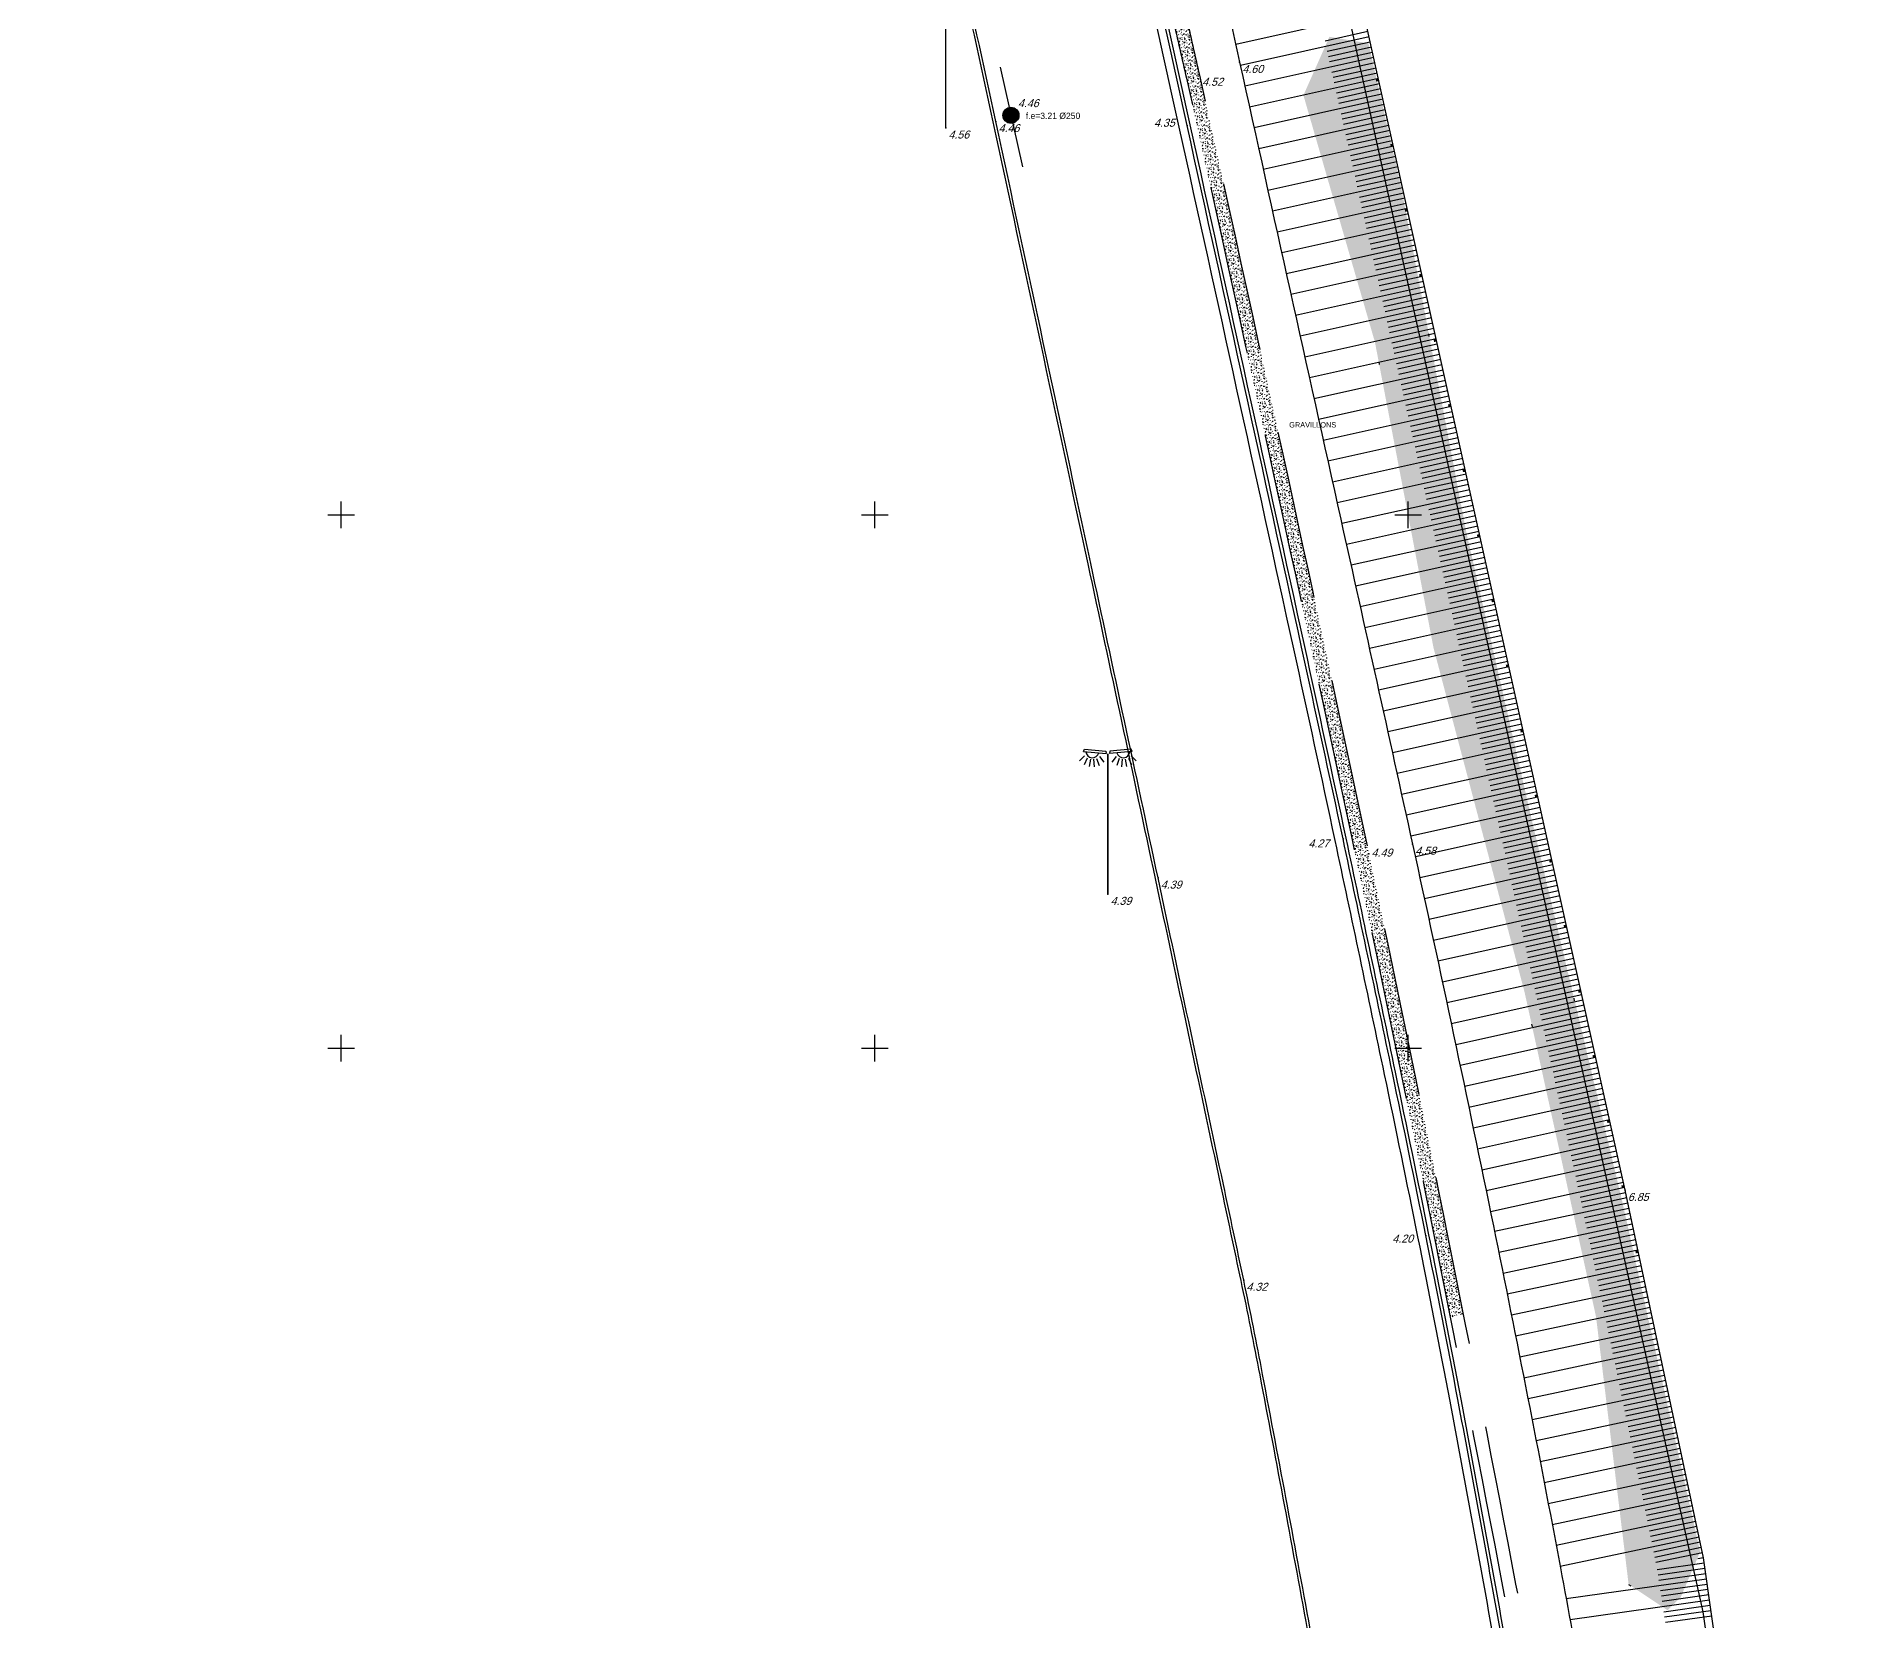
# Model space of a CAD drawing. Header units: metres. Extents: x 330671 to 330906, y 136216 to 136806.
# Drawn here: x 330788.6 to 330856.7, y 136558.5 to 136617.9 of the extents above; entities that cross this region are included whole.
import ezdxf
from ezdxf.enums import TextEntityAlignment as Align

# ---------------------------------------------------------------- set-up
doc = ezdxf.new("R2010")
doc.units = ezdxf.units.M
doc.header["$LTSCALE"] = 2
doc.header["$PDSIZE"] = 5
for name, pattern in [('CACHE2', [4.7625, 3.175, -1.5875]), ('L211', [0]), ('POINTILLEX2', [12.7, 0, -12.7])]:
    doc.linetypes.add(name, pattern=pattern)
for name, color, linetype in [('C_APP_CADA', 7, 'Continuous'), ('C_CAND_2', 6, 'Continuous'), ('C_CANIVEAU', 7, 'Continuous'), ('C_CLOTURE', 7, 'Continuous'), ('C_COTEZ_EU', 3, 'Continuous'), ('C_DIVERS', 7, 'Continuous'), ('C_EG_EU_NV', 3, 'Continuous'), ('C_FEUIL', 3, 'Continuous'), ('C_FILD_EAU', 7, 'Continuous'), ('C_HAIE', 3, 'CACHE2'), ('C_LIM_LAND', 3, 'Continuous'), ('C_LIMREVET', 7, 'Continuous'), ('C_PT_ALTIM', 7, 'Continuous'), ('C_REG1_EU', 3, 'Continuous'), ('C_SEMI', 7, 'Continuous'), ('C_TALUS', 7, 'Continuous'), ('C_TEXT_G', 7, 'Continuous'), ('CARROYAGE', 253, 'Continuous')]:
    doc.layers.add(name, color=color, linetype=linetype)

# ---------------------------------------------------------------- blocks, each defined once
blk = doc.blocks.new('L005ter')
for p, q in [((-0.918, 5.35), (-0.059, 5.275)), ((0.918, 5.35), (0.059, 5.275))]:
    blk.add_line(p, q)
at = {"color": 0}
for points in [[(-0.878, 5.191), (-1.064, 4.997)], [(-0.77, 5.105), (-0.884, 4.854)], [(-0.654, 5.064), (-0.701, 4.782)], [(-0.536, 5.06), (-0.51, 4.773)], [(-0.43, 5.087), (-0.331, 4.821)], [(-0.312, 5.16), (-0.152, 4.945)], [(0, 0), (0, 5.266)], [(0.312, 5.16), (0.152, 4.945)], [(0.43, 5.087), (0.331, 4.821)], [(0.536, 5.06), (0.51, 4.773)], [(0.654, 5.064), (0.701, 4.782)], [(0.77, 5.105), (0.884, 4.854)], [(0.878, 5.191), (1.064, 4.997)]]:
    blk.add_lwpolyline(points, dxfattribs=at)
at = {"flags": 128}
for points in [[(-0.918, 5.35), (-0.874, 5.437), (-0.075, 5.364), (-0.059, 5.275)], [(0.918, 5.35), (0.874, 5.437), (0.075, 5.364), (0.059, 5.275)]]:
    blk.add_lwpolyline(points, dxfattribs=at)
at = {"color": 0, "const_width": 0.05}
blk.add_lwpolyline([(0, 0), (0, 5.266)], dxfattribs=at)
at = {"color": 0}
for centre, start, end in [((-0.577, 5.37), 186.322, 344.88711), ((0.577, 5.37), 195.11289, 353.678)]:
    blk.add_arc(centre, 0.252, start, end, dxfattribs=at)
blk = doc.blocks.new('U014')
h = blk.add_hatch(color=256)
edge = h.paths.add_edge_path()
edge.add_arc((0, 0), 0.3, 0, 360)
at = {"color": 0}
blk.add_line((0, 0), (0, 0), dxfattribs=at)
blk.add_circle((0, 0), 0.3, dxfattribs=at)
blk = doc.blocks.new('GeoCarr1')
at = {"const_width": 1}
blk.add_lwpolyline([(0, 0), (0, 1)], dxfattribs=at)
blk = doc.blocks.new('point')
blk.add_point((0, 0))
blk = doc.blocks.new('GeoHaie1')
for p, q in [((-0.5, 0.46), (-0.45, 0.5)), ((-0.5, 0.14), (-0.45, 0.11)), ((-0.49, 0.71), (-0.45, 0.67)), ((-0.45, 0.5), (-0.39, 0.46)), ((-0.41, 0.9), (-0.32, 0.94)), ((-0.37, 0.21), (-0.33, 0.16)), ((-0.33, 0.16), (-0.25, 0.14)), ((-0.32, 0.01), (-0.3, 0.03)), ((-0.31, 0.4), (-0.29, 0.39)), ((-0.3, 0.65), (-0.25, 0.7)), ((-0.21, 0.51), (-0.2, 0.58)), ((-0.2, 0.58), (-0.13, 0.62)), ((-0.15, 1), (-0.13, 0.93)), ((-0.15, 0.75), (-0.1, 0.75)), ((-0.13, 0.93), (-0.07, 0.91)), ((-0.13, 0.38), (-0.1, 0.39)), ((-0.1, 0.08), (-0.06, 0)), ((-0.05, 0.22), (-0.01, 0.18)), ((0, 0.59), (0, 0.57)), ((0, 0.3), (0.04, 0.28)), ((0.02, 1), (0.05, 0.96)), ((0.12, 0.86), (0.14, 0.83)), ((0.14, 0.68), (0.12, 0.66)), ((0.15, 0.54), (0.18, 0.48)), ((0.18, 0.48), (0.15, 0.41)), ((0.2, 0), (0.18, 0.06)), ((0.25, 0.6), (0.24, 0.58)), ((0.24, 0.14), (0.25, 0.16)), ((0.3, 0.27), (0.27, 0.35)), ((0.28, 0.25), (0.3, 0.27)), ((0.34, 0.96), (0.38, 0.98)), ((0.36, 0.14), (0.39, 0.09)), ((0.38, 0.79), (0.42, 0.83)), ((0.39, 0.09), (0.38, 0.05)), ((0.39, 0.65), (0.41, 0.67)), ((0.4, 0.47), (0.43, 0.5)), ((0.41, 0.21), (0.44, 0.18)), ((0.42, 0.83), (0.49, 0.8))]:
    blk.add_line(p, q)

msp = doc.modelspace()

# ---------------------------------------------------------------- hatches: boundary and pattern name
at = {"layer": 'C_FEUIL'}
h = msp.add_hatch(dxfattribs=at)
h.set_pattern_fill('AR-CONC', color=256, scale=0.005, style=0)
h.set_pattern_definition([(50, (0, 0), (0.910923345, -0.0796954277), [0.09525, -1.04775]), (355, (0, 0), (-0.17621413, 0.9552832144), [0.0762, -0.8382]), (100.451, (0.0759, -0.0066), (0.7347125083, 0.875583439), [0.08095, -0.89045]), (46.1842, (0, 0.254), (1.3553952045, -0.2102116397), [0.142875, -1.571625]), (96.6356, (0.113, 0.2365), (1.1870211723, 1.2371277795), [0.121425, -1.335675]), (351.184, (0, 0.254), (1.187023029, 1.2371255893), [0.1143, -1.2573]), (21, (0.127, 0.1905), (0.7580743992, -0.5113275926), [0.09525, -1.04775]), (326, (0.127, 0.1905), (0.3090101417, 0.9209398306), [0.0762, -0.8382]), (71.4514, (0.1902, 0.1479), (1.0670824539, 0.4096142886), [0.08095, -0.89045]), (37.5, (0, 0), (0.01544301625, 0.42277519437), [0, -0.82804, 0, -0.8509, 0, -0.841375]), (7.5, (0, 0), (0.33409831255, 0.5009028741), [0, -0.48514, 0, -0.80899, 0, -0.320675]), (327.5, (-0.2832, 0), (0.67795297583, -0.02864371996), [0, -0.3175, 0, -0.9906, 0, -1.31445]), (317.5, (-0.4102, 0), (0.7406459069, 0.1271324552), [0, -0.41275, 0, -0.65786, 0, -0.93345])])
h.paths.add_polyline_path([(330848.267, 136559.896), (330849.73, 136558.922), (330850.218, 136559.409), (330850.949, 136561.115), (330848.024, 136574.272), (330844.607, 136588.686), (330842.169, 136599.407), (330839.731, 136612.321), (330838.512, 136617.681), (330837.049, 136617.925), (330836.074, 136615.732), (330838.756, 136606.473), (330840.95, 136595.021), (330844.364, 136582.107), (330847.046, 136569.925)])

# ---------------------------------------------------------------- linework, layer by layer
at = {"layer": 'C_APP_CADA', "linetype": 'L211'}
msp.add_lwpolyline([(330829.596, 136654.423), (330833.497, 136638.239), (330838.243, 136616.577), (330845.063, 136585.736), (330851.049, 136558.861), (330852.185, 136550.841)], dxfattribs=at)
at = {"layer": 'C_CANIVEAU'}
for points in [[(330848.533, 136378.835, 0), (330849.505, 136403.817, -0.000022)], [(330843.165, 136558.096, 0.002322), (330841.571, 136566.766, 0.003264), (330840.369, 136572.921, 0.001591), (330839.116, 136579.019, 0.001105), (330837.265, 136587.786, 0.001225), (330835.713, 136594.972, 0.00045), (330831.42, 136614.531, 0.002535), (330826.508, 136636.29, 0.00671), (330824.501, 136644.475, 0.004991), (330822.652, 136651.317, 0.002025), (330817.859, 136668.116, 0.001576), (330817.059, 136670.845, -0.001719), (330816.326, 136673.348, -0.018745), (330816.275, 136673.55, -0.003698), (330816.066, 136674.586), (330816.066, 136674.586)]]:
    msp.add_lwpolyline(points, format="xyb", dxfattribs=at)
at = {"layer": 'C_CLOTURE', "linetype": 'Continuous', "flags": 128}
msp.add_lwpolyline([(330855.569, 136529.204), (330851.071, 136560.894), (330848.136, 136574.673), (330834.978, 136633.958), (330834.421, 136636.403), (330833.345, 136641.162), (330831.56, 136648.477), (330830.378, 136653.345), (330827.472, 136664.227), (330826.238, 136667.737)], dxfattribs=at)
at = {"layer": 'C_EG_EU_NV'}
msp.add_line((330824.709, 136616.783), (330825.535, 136613.046), dxfattribs=at)
at = {"layer": 'C_FILD_EAU', "linetype": 'Continuous', "flags": 128}
for points in [[(330848.833, 136378.823, 0), (330849.805, 136403.801, -0.000022)], [(330843.46, 136558.149, 0.002322), (330841.866, 136566.822, 0.003264), (330840.663, 136572.98, 0.001591), (330839.41, 136579.08, 0.001105), (330837.559, 136587.848, 0.001225), (330836.006, 136595.035, 0.00045), (330831.713, 136614.597, 0.002535), (330826.8, 136636.362, 0.00671), (330824.792, 136644.549, 0.004991), (330823.242, 136650.286, 0.001592), (330818.147, 136668.199, 0.006916)], [(330836.386, 136557.906, 0.001805), (330834.545, 136567.768, 0.005022), (330833.835, 136571.304, 0.000384), (330833.074, 136574.888, 0.00012), (330830.623, 136586.384, 0.000216), (330828.1, 136598.179, 0.000154), (330824.542, 136614.753, 0.005036), (330821.614, 136627.733, 0.004127), (330817.752, 136643.504, 0.006675), (330813.989, 136657.549, 0.006685)]]:
    msp.add_lwpolyline(points, format="xyb", dxfattribs=at)
at = {"layer": 'C_HAIE', "flags": 128}
for points in [[(330818.707, 136667.683, -0.004305), (330822.965, 136652.926, -0.010194), (330824.578, 136646.659, -0.000239), (330831.185, 136618.579, -0.00305), (330831.687, 136616.379, -0.001074), (330835.227, 136600.266, -0.001324), (330838.035, 136587.182, -0.0025), (330840.837, 136573.625, -0.002597), (330843.401, 136560.547, -0.005966), (330845.498, 136548.789, -0.005701), (330847.404, 136536.435, -0.004063), (330848.202, 136530.504, -0.004021), (330848.91, 136524.498, -0.008373), (330849.728, 136515.703, -0.00423), (330850.908, 136498.232, -0.00506), (330851.74, 136481.225, -0.00697), (330852.046, 136468.875, -0.006325), (330852.039, 136465.054, -0.000914), (330851.608, 136438.519, -0.007247), (330851.504, 136435.33, -0.00242), (330851.006, 136425.75, -0.00242)], [(330819.186, 136667.826, -0.004305), (330823.447, 136653.06, -0.010194), (330825.065, 136646.774, -0.000239), (330831.671, 136618.694, -0.00305), (330832.175, 136616.488, -0.001074), (330835.715, 136600.372, -0.001324), (330838.524, 136587.285, -0.0025), (330841.327, 136573.724, -0.002597), (330843.892, 136560.64, -0.005966), (330845.991, 136548.871, -0.005701), (330847.899, 136536.506, -0.004063), (330848.698, 136530.566, -0.004021), (330849.407, 136524.552, -0.008373), (330850.226, 136515.741, -0.00423), (330851.407, 136498.261, -0.00506), (330852.239, 136481.244, -0.00697), (330852.546, 136468.88, -0.006325), (330852.539, 136465.046, -0.000914), (330852.108, 136438.51, -0.007247), (330852.004, 136435.307, -0.00242), (330851.506, 136425.721)]]:
    msp.add_lwpolyline(points, format="xyb", dxfattribs=at)
at = {"layer": 'C_LIM_LAND', "flags": 128}
msp.add_lwpolyline([(330821.227, 136671.278, 0.010012), (330821.059, 136668.606, 0.055119), (330821.091, 136668.119, 0.046558), (330823.717, 136658.645, -0.037286), (330827.212, 136646.887, -0.000878), (330831.258, 136628.141, 0.001473), (330833.683, 136616.969, 0.000513), (330837.473, 136599.841, -0.000722), (330840.163, 136587.655, -0.003562), (330843.196, 136573.339, -0.003988), (330845.712, 136560.511, -0.006415), (330847.379, 136550.966, -0.004346)], format="xyb", dxfattribs=at)
at = {"layer": 'C_LIM_LAND', "linetype": 'POINTILLEX2', "flags": 128}
msp.add_lwpolyline([(330848.267, 136559.896), (330849.73, 136558.922), (330850.218, 136559.409), (330850.949, 136561.115), (330848.024, 136574.272), (330844.607, 136588.686), (330842.169, 136599.407), (330839.731, 136612.321), (330838.512, 136617.681), (330837.049, 136617.925), (330836.074, 136615.732), (330838.756, 136606.473), (330840.95, 136595.021), (330844.364, 136582.107), (330847.046, 136569.925)], close=True, dxfattribs=at)
at = {"layer": 'C_LIMREVET', "linetype": 'Continuous', "flags": 128}
for points in [[(330848.953, 136378.818, 0), (330849.925, 136403.795, -0.000022)], [(330843.578, 136558.17, 0.002322), (330841.984, 136566.844, 0.003264), (330840.781, 136573.003, 0.001591), (330839.527, 136579.104, 0.001105), (330837.676, 136587.873, 0.001225), (330836.124, 136595.061, 0.00045), (330831.83, 136614.623, 0.002535), (330826.916, 136636.391, 0.00671), (330824.908, 136644.579, 0.004991), (330823.357, 136650.32, 0.001594), (330818.262, 136668.232, 0.006918)], [(330836.288, 136557.889, 0.001805), (330834.447, 136567.748, 0.005022), (330833.737, 136571.284, 0.000384), (330832.976, 136574.868, 0.00012), (330830.526, 136586.363, 0.000216), (330828.002, 136598.158, 0.000154), (330824.444, 136614.732, 0.005036), (330821.517, 136627.71, 0.004127), (330817.655, 136643.479, 0.006675), (330813.893, 136657.523, 0.006685)]]:
    msp.add_lwpolyline(points, format="xyb", dxfattribs=at)
at = {"layer": 'C_SEMI', "color": 0}
for p in [(330832.175, 136616.488, 4.52), (330833.683, 136616.969, 4.6), (330825.109, 136614.981, 4.46), (330822.663, 136614.51, 4.56), (330824.542, 136614.753, 4.46), (330831.713, 136614.597, 4.35), (330837.559, 136587.848, 4.27), (330838.524, 136587.285, 4.49), (330840.163, 136587.655, 4.58), (330830.623, 136586.384, 4.39), (330828.741, 136585.775, 4.39), (330848.136, 136574.673, 6.85), (330840.663, 136572.98, 4.2), (330833.835, 136571.304, 4.32)]:
    msp.add_point(p, dxfattribs=at)
at = {"layer": 'C_TALUS'}
for p, q in [((330838.363, 136618.706), (330833.537, 136617.634)), ((330838.536, 136617.925), (330833.709, 136616.853)), ((330838.493, 136618.12), (330836.884, 136617.763)), ((330838.58, 136617.729), (330836.97, 136617.372)), ((330838.71, 136617.144), (330833.881, 136616.072)), ((330838.623, 136617.534), (330837.014, 136617.177)), ((330838.666, 136617.339), (330837.057, 136616.982)), ((330838.883, 136616.363), (330834.053, 136615.291)), ((330838.753, 136616.948), (330837.143, 136616.591)), ((330838.796, 136616.753), (330837.186, 136616.396)), ((330838.84, 136616.558), (330837.23, 136616.201)), ((330838.926, 136616.167), (330837.316, 136615.81)), ((330838.97, 136615.972), (330837.359, 136615.615)), ((330839.013, 136615.777), (330837.403, 136615.42)), ((330839.056, 136615.582), (330834.225, 136614.509)), ((330839.1, 136615.386), (330837.489, 136615.029)), ((330839.143, 136615.191), (330837.532, 136614.834)), ((330839.186, 136614.996), (330837.576, 136614.638)), ((330839.23, 136614.801), (330834.397, 136613.728)), ((330839.273, 136614.605), (330837.662, 136614.248)), ((330839.316, 136614.41), (330837.705, 136614.053)), ((330839.403, 136614.02), (330834.57, 136612.947)), ((330839.36, 136614.215), (330837.749, 136613.857)), ((330839.446, 136613.824), (330837.835, 136613.467)), ((330839.49, 136613.629), (330837.878, 136613.272)), ((330839.576, 136613.239), (330834.742, 136612.166)), ((330839.533, 136613.434), (330837.922, 136613.076)), ((330839.62, 136613.043), (330838.008, 136612.686)), ((330839.75, 136612.458), (330834.915, 136611.385)), ((330839.663, 136612.848), (330838.051, 136612.491)), ((330839.706, 136612.653), (330838.095, 136612.295)), ((330839.793, 136612.262), (330838.181, 136611.905)), ((330839.923, 136611.677), (330835.087, 136610.603)), ((330839.836, 136612.067), (330838.225, 136611.709)), ((330839.88, 136611.872), (330838.268, 136611.514)), ((330840.096, 136610.896), (330835.26, 136609.822)), ((330839.966, 136611.481), (330838.354, 136611.124)), ((330840.01, 136611.286), (330838.398, 136610.928)), ((330840.053, 136611.091), (330838.441, 136610.733)), ((330840.14, 136610.7), (330838.527, 136610.343)), ((330840.183, 136610.505), (330838.571, 136610.147)), ((330840.226, 136610.31), (330838.614, 136609.952)), ((330840.27, 136610.115), (330835.432, 136609.041)), ((330840.313, 136609.919), (330838.701, 136609.562)), ((330840.356, 136609.724), (330838.744, 136609.366)), ((330840.4, 136609.529), (330838.787, 136609.171)), ((330840.443, 136609.334), (330835.605, 136608.26)), ((330840.486, 136609.138), (330838.874, 136608.781)), ((330840.53, 136608.943), (330838.917, 136608.585)), ((330840.616, 136608.553), (330835.778, 136607.479)), ((330840.573, 136608.748), (330838.96, 136608.39)), ((330840.66, 136608.358), (330839.047, 136608)), ((330840.703, 136608.162), (330839.09, 136607.804)), ((330840.79, 136607.772), (330835.951, 136606.698)), ((330840.746, 136607.967), (330839.134, 136607.609)), ((330840.833, 136607.577), (330839.22, 136607.219)), ((330840.963, 136606.991), (330836.124, 136605.917)), ((330840.876, 136607.381), (330839.263, 136607.023)), ((330840.92, 136607.186), (330839.307, 136606.828)), ((330841.006, 136606.796), (330839.393, 136606.438)), ((330841.136, 136606.21), (330836.297, 136605.136)), ((330841.05, 136606.6), (330839.437, 136606.242)), ((330841.093, 136606.405), (330839.48, 136606.047)), ((330841.31, 136605.429), (330836.47, 136604.355)), ((330841.18, 136606.015), (330839.567, 136605.656)), ((330841.223, 136605.819), (330839.61, 136605.461)), ((330841.266, 136605.624), (330839.653, 136605.266)), ((330841.353, 136605.234), (330839.74, 136604.875)), ((330841.396, 136605.038), (330839.783, 136604.68)), ((330841.44, 136604.843), (330839.827, 136604.485)), ((330841.483, 136604.648), (330836.644, 136603.574)), ((330841.526, 136604.453), (330839.913, 136604.094)), ((330841.57, 136604.257), (330839.957, 136603.899)), ((330841.613, 136604.062), (330840, 136603.704)), ((330841.656, 136603.867), (330836.817, 136602.793)), ((330841.7, 136603.672), (330840.087, 136603.313)), ((330841.743, 136603.476), (330840.13, 136603.118)), ((330841.83, 136603.086), (330836.99, 136602.012)), ((330841.786, 136603.281), (330840.173, 136602.923)), ((330841.873, 136602.891), (330840.26, 136602.533)), ((330841.916, 136602.695), (330840.303, 136602.337)), ((330842.003, 136602.305), (330837.164, 136601.231)), ((330841.96, 136602.5), (330840.347, 136602.142)), ((330842.046, 136602.11), (330840.433, 136601.752)), ((330842.176, 136601.524), (330837.337, 136600.45)), ((330842.09, 136601.914), (330840.477, 136601.556)), ((330842.133, 136601.719), (330840.52, 136601.361)), ((330842.22, 136601.329), (330840.607, 136600.971)), ((330842.35, 136600.743), (330837.511, 136599.669)), ((330842.263, 136601.133), (330840.65, 136600.775)), ((330842.306, 136600.938), (330840.693, 136600.58)), ((330842.393, 136600.548), (330840.78, 136600.19)), ((330842.436, 136600.352), (330840.824, 136599.994)), ((330842.48, 136600.157), (330840.867, 136599.799)), ((330842.523, 136599.962), (330837.684, 136598.888)), ((330842.566, 136599.767), (330840.954, 136599.409)), ((330842.61, 136599.571), (330840.997, 136599.213)), ((330842.653, 136599.376), (330841.04, 136599.018)), ((330842.696, 136599.181), (330837.858, 136598.107)), ((330842.74, 136598.986), (330841.127, 136598.628)), ((330842.783, 136598.79), (330841.17, 136598.432)), ((330842.87, 136598.4), (330838.031, 136597.326)), ((330842.826, 136598.595), (330841.214, 136598.237)), ((330842.913, 136598.205), (330841.3, 136597.847)), ((330842.956, 136598.009), (330841.344, 136597.651)), ((330843.043, 136597.619), (330838.204, 136596.545)), ((330843, 136597.814), (330841.387, 136597.456)), ((330843.086, 136597.424), (330841.473, 136597.066)), ((330843.216, 136596.838), (330838.377, 136595.764)), ((330843.13, 136597.228), (330841.517, 136596.87)), ((330843.173, 136597.033), (330841.56, 136596.675)), ((330843.26, 136596.643), (330841.647, 136596.285)), ((330843.39, 136596.057), (330838.55, 136594.983)), ((330843.303, 136596.447), (330841.69, 136596.089)), ((330843.346, 136596.252), (330841.733, 136595.894)), ((330843.563, 136595.276), (330838.722, 136594.201)), ((330843.433, 136595.862), (330841.82, 136595.503)), ((330843.476, 136595.666), (330841.863, 136595.308)), ((330843.52, 136595.471), (330841.906, 136595.113)), ((330843.606, 136595.081), (330841.993, 136594.722)), ((330843.65, 136594.885), (330842.036, 136594.527)), ((330843.693, 136594.69), (330842.079, 136594.332)), ((330843.736, 136594.495), (330838.895, 136593.42)), ((330843.78, 136594.3), (330842.166, 136593.941)), ((330843.823, 136594.104), (330842.209, 136593.746)), ((330843.867, 136593.909), (330842.252, 136593.551)), ((330843.91, 136593.714), (330839.067, 136592.639)), ((330843.953, 136593.519), (330842.339, 136593.16)), ((330843.997, 136593.323), (330842.382, 136592.965)), ((330844.083, 136592.933), (330839.24, 136591.858)), ((330844.04, 136593.128), (330842.425, 136592.77)), ((330844.127, 136592.738), (330842.512, 136592.379)), ((330844.17, 136592.542), (330842.555, 136592.184)), ((330844.257, 136592.152), (330839.412, 136591.077)), ((330844.213, 136592.347), (330842.598, 136591.989)), ((330844.3, 136591.957), (330842.685, 136591.598)), ((330844.43, 136591.371), (330839.584, 136590.295)), ((330844.343, 136591.761), (330842.728, 136591.403)), ((330844.387, 136591.566), (330842.771, 136591.208)), ((330844.473, 136591.176), (330842.858, 136590.817)), ((330844.603, 136590.59), (330839.755, 136589.514)), ((330844.517, 136590.98), (330842.901, 136590.622)), ((330844.56, 136590.785), (330842.944, 136590.426)), ((330844.777, 136589.809), (330839.927, 136588.733)), ((330844.647, 136590.395), (330843.03, 136590.036)), ((330844.69, 136590.199), (330843.074, 136589.841)), ((330844.733, 136590.004), (330843.117, 136589.645)), ((330844.82, 136589.614), (330843.203, 136589.255)), ((330844.863, 136589.418), (330843.246, 136589.06)), ((330844.907, 136589.223), (330843.29, 136588.864)), ((330844.95, 136589.028), (330840.098, 136587.951)), ((330844.993, 136588.833), (330843.376, 136588.474)), ((330845.037, 136588.637), (330843.419, 136588.278)), ((330845.08, 136588.442), (330843.462, 136588.083)), ((330845.123, 136588.247), (330840.27, 136587.17)), ((330845.167, 136588.052), (330843.549, 136587.693)), ((330845.21, 136587.856), (330843.592, 136587.497)), ((330845.297, 136587.466), (330840.44, 136586.388)), ((330845.253, 136587.661), (330843.635, 136587.302)), ((330845.34, 136587.271), (330843.721, 136586.911)), ((330845.383, 136587.075), (330843.764, 136586.716)), ((330845.47, 136586.685), (330840.611, 136585.606)), ((330845.427, 136586.88), (330843.807, 136586.521)), ((330845.513, 136586.49), (330843.893, 136586.13)), ((330845.643, 136585.904), (330840.78, 136584.825)), ((330845.557, 136586.294), (330843.936, 136585.935)), ((330845.6, 136586.099), (330843.979, 136585.739)), ((330845.687, 136585.709), (330844.065, 136585.349)), ((330845.817, 136585.123), (330840.949, 136584.043)), ((330845.73, 136585.513), (330844.108, 136585.153)), ((330845.773, 136585.318), (330844.151, 136584.958)), ((330845.99, 136584.342), (330841.117, 136583.26)), ((330845.86, 136584.928), (330844.237, 136584.567)), ((330845.903, 136584.732), (330844.28, 136584.372)), ((330845.947, 136584.537), (330844.323, 136584.177)), ((330846.033, 136584.147), (330844.409, 136583.786)), ((330846.077, 136583.951), (330844.451, 136583.591)), ((330846.12, 136583.756), (330844.494, 136583.395)), ((330846.163, 136583.561), (330841.285, 136582.478)), ((330846.207, 136583.366), (330844.58, 136583.005)), ((330846.25, 136583.17), (330844.623, 136582.809)), ((330846.293, 136582.975), (330844.666, 136582.614)), ((330846.337, 136582.78), (330841.452, 136581.696)), ((330846.38, 136582.585), (330844.751, 136582.223)), ((330846.423, 136582.389), (330844.794, 136582.028)), ((330846.51, 136581.999), (330841.618, 136580.913)), ((330846.467, 136582.194), (330844.837, 136581.832)), ((330846.553, 136581.804), (330844.922, 136581.442)), ((330846.597, 136581.608), (330844.965, 136581.246)), ((330846.683, 136581.218), (330841.784, 136580.131)), ((330846.64, 136581.413), (330845.007, 136581.051)), ((330846.727, 136581.023), (330845.093, 136580.66)), ((330846.857, 136580.437), (330841.949, 136579.348)), ((330846.77, 136580.827), (330845.136, 136580.465)), ((330846.813, 136580.632), (330845.178, 136580.269)), ((330846.9, 136580.242), (330845.263, 136579.878)), ((330847.03, 136579.656), (330842.114, 136578.565)), ((330846.943, 136580.046), (330845.306, 136579.683)), ((330846.987, 136579.851), (330845.349, 136579.488)), ((330847.203, 136578.875), (330842.278, 136577.782)), ((330847.073, 136579.461), (330845.434, 136579.097)), ((330847.117, 136579.265), (330845.476, 136578.901)), ((330847.16, 136579.07), (330845.519, 136578.706)), ((330847.247, 136578.68), (330845.604, 136578.315)), ((330847.29, 136578.484), (330845.647, 136578.12)), ((330847.333, 136578.289), (330845.689, 136577.924)), ((330847.377, 136578.094), (330842.441, 136576.999)), ((330847.42, 136577.899), (330845.774, 136577.533)), ((330847.463, 136577.703), (330845.816, 136577.338)), ((330847.507, 136577.508), (330845.859, 136577.142)), ((330847.55, 136577.313), (330842.604, 136576.215)), ((330847.593, 136577.118), (330845.944, 136576.752)), ((330847.637, 136576.922), (330845.986, 136576.556)), ((330847.723, 136576.532), (330842.766, 136575.432)), ((330847.68, 136576.727), (330846.029, 136576.361)), ((330847.767, 136576.337), (330846.113, 136575.97)), ((330847.81, 136576.141), (330846.156, 136575.774)), ((330847.897, 136575.751), (330842.928, 136574.648)), ((330847.853, 136575.946), (330846.198, 136575.579)), ((330847.94, 136575.556), (330846.283, 136575.188)), ((330848.07, 136574.97), (330843.089, 136573.864)), ((330847.983, 136575.36), (330846.325, 136574.992)), ((330848.027, 136575.165), (330846.367, 136574.797)), ((330848.113, 136574.775), (330846.452, 136574.406)), ((330848.239, 136574.188), (330843.24, 136573.123)), ((330848.156, 136574.579), (330846.491, 136574.225)), ((330848.197, 136574.384), (330846.532, 136574.029)), ((330848.406, 136573.406), (330843.4, 136572.339)), ((330848.281, 136573.992), (330846.614, 136573.637)), ((330848.322, 136573.797), (330846.655, 136573.442)), ((330848.364, 136573.601), (330846.696, 136573.246)), ((330848.447, 136573.21), (330846.778, 136572.854)), ((330848.489, 136573.014), (330846.819, 136572.659)), ((330848.531, 136572.819), (330846.86, 136572.463)), ((330848.572, 136572.623), (330843.559, 136571.555)), ((330848.614, 136572.428), (330846.942, 136572.071)), ((330848.656, 136572.232), (330846.983, 136571.876)), ((330848.697, 136572.036), (330847.024, 136571.68)), ((330848.739, 136571.841), (330843.717, 136570.771)), ((330848.781, 136571.645), (330847.106, 136571.288)), ((330848.822, 136571.449), (330847.147, 136571.093)), ((330848.906, 136571.058), (330843.874, 136569.987)), ((330848.864, 136571.254), (330847.188, 136570.897)), ((330848.947, 136570.863), (330847.269, 136570.505)), ((330848.989, 136570.667), (330847.31, 136570.309)), ((330849.072, 136570.276), (330844.031, 136569.202)), ((330849.031, 136570.471), (330847.351, 136570.114)), ((330849.114, 136570.08), (330847.433, 136569.722)), ((330849.239, 136569.493), (330844.187, 136568.417)), ((330849.156, 136569.885), (330847.473, 136569.526)), ((330849.197, 136569.689), (330847.514, 136569.33)), ((330849.281, 136569.298), (330847.596, 136568.939)), ((330849.406, 136568.711), (330844.342, 136567.632)), ((330849.322, 136569.102), (330847.636, 136568.743)), ((330849.364, 136568.907), (330847.677, 136568.547)), ((330849.572, 136567.928), (330844.496, 136566.847)), ((330849.447, 136568.515), (330847.758, 136568.156)), ((330849.489, 136568.32), (330847.799, 136567.96)), ((330849.531, 136568.124), (330847.84, 136567.764)), ((330849.614, 136567.733), (330847.921, 136567.372)), ((330849.656, 136567.537), (330847.961, 136567.176)), ((330849.697, 136567.342), (330848.002, 136566.981)), ((330849.739, 136567.146), (330844.649, 136566.062)), ((330849.781, 136566.95), (330848.083, 136566.589)), ((330849.822, 136566.755), (330848.124, 136566.393)), ((330849.864, 136566.559), (330848.164, 136566.197)), ((330849.906, 136566.364), (330844.802, 136565.277)), ((330849.947, 136566.168), (330848.245, 136565.805)), ((330849.989, 136565.972), (330848.285, 136565.609)), ((330850.072, 136565.581), (330844.954, 136564.491)), ((330850.031, 136565.777), (330848.326, 136565.414)), ((330850.114, 136565.386), (330848.407, 136565.022)), ((330850.239, 136564.799), (330845.105, 136563.705)), ((330850.156, 136565.19), (330848.447, 136564.826)), ((330850.197, 136564.994), (330848.487, 136564.63)), ((330850.281, 136564.603), (330848.568, 136564.238)), ((330850.406, 136564.016), (330845.256, 136562.919)), ((330850.322, 136564.407), (330848.608, 136564.042)), ((330850.364, 136564.212), (330848.649, 136563.847)), ((330850.572, 136563.234), (330845.406, 136562.133)), ((330850.447, 136563.821), (330848.729, 136563.455)), ((330850.489, 136563.625), (330848.77, 136563.259)), ((330850.531, 136563.429), (330848.81, 136563.063)), ((330850.614, 136563.038), (330848.89, 136562.671)), ((330850.656, 136562.843), (330848.931, 136562.475)), ((330850.697, 136562.647), (330848.971, 136562.279)), ((330850.739, 136562.451), (330845.555, 136561.347)), ((330850.781, 136562.256), (330849.051, 136561.887)), ((330850.822, 136562.06), (330849.091, 136561.691)), ((330850.864, 136561.864), (330849.131, 136561.495)), ((330850.906, 136561.669), (330845.703, 136560.561)), ((330850.947, 136561.473), (330849.211, 136561.104)), ((330850.989, 136561.278), (330849.251, 136560.908)), ((330851.031, 136561.082), (330849.291, 136560.712)), ((330851.1, 136560.688), (330849.34, 136560.438)), ((330851.128, 136560.49), (330849.371, 136560.241)), ((330851.072, 136560.886), (330850.86, 136560.856)), ((330851.184, 136560.094), (330845.929, 136559.348)), ((330851.156, 136560.292), (330849.401, 136560.043)), ((330851.212, 136559.896), (330849.463, 136559.648)), ((330851.297, 136559.302), (330846.073, 136558.561)), ((330851.24, 136559.698), (330849.494, 136559.45)), ((330851.269, 136559.5), (330849.525, 136559.253)), ((330851.325, 136559.104), (330849.586, 136558.857)), ((330851.353, 136558.906), (330849.617, 136558.66)), ((330851.381, 136558.708), (330849.647, 136558.462))]:
    msp.add_line(p, q, dxfattribs=at)
at = {"layer": 'CARROYAGE'}
for p, q in [((330799.5, 136600), (330800.5, 136600)), ((330800, 136599.5), (330800, 136600.5)), ((330819.5, 136600), (330820.5, 136600)), ((330820, 136599.5), (330820, 136600.5)), ((330839.5, 136600), (330840.5, 136600)), ((330840, 136599.5), (330840, 136600.5)), ((330800, 136579.5), (330800, 136580.5)), ((330820, 136579.5), (330820, 136580.5)), ((330840, 136579.5), (330840, 136580.5)), ((330799.5, 136580), (330800.5, 136580)), ((330819.5, 136580), (330820.5, 136580)), ((330839.5, 136580), (330840.5, 136580))]:
    msp.add_line(p, q, dxfattribs=at)

# ---------------------------------------------------------------- block references
at = {"layer": 'C_CAND_2'}
for name, p in [('L005ter', (330822.663, 136614.51)), ('point', (330822.663, 136614.51)), ('L005ter', (330828.741, 136585.775)), ('point', (330828.741, 136585.775))]:
    msp.add_blockref(name, p, dxfattribs=at)
at = {"layer": 'C_DIVERS', "xscale": 0.1, "yscale": 0.1, "zscale": 0.1}
for p, rotation in [((330838.894, 136616.314), 102.5137163716944), ((330839.436, 136613.873), 102.5137163716944), ((330839.977, 136611.433), 102.5137163716944), ((330840.519, 136608.992), 102.5137163716944), ((330841.061, 136606.551), 102.5137163716944), ((330841.602, 136604.111), 102.5137163716944), ((330842.144, 136601.67), 102.5137163716944), ((330842.686, 136599.23), 102.5137163716944), ((330843.227, 136596.789), 102.5137163716944), ((330843.769, 136594.348), 102.5137163716944), ((330844.311, 136591.908), 102.5137163716944), ((330844.852, 136589.467), 102.5137163716944), ((330845.394, 136587.027), 102.5137163716944), ((330845.936, 136584.586), 102.5137163716944), ((330846.477, 136582.145), 102.5137163716944), ((330847.019, 136579.705), 102.5137163716944), ((330847.561, 136577.264), 102.5137163716944), ((330848.102, 136574.824), 102.5137163716944), ((330848.625, 136572.379), 102.0239278959532)]:
    msp.add_blockref('GeoCarr1', p, dxfattribs=dict(at, rotation=rotation))
at = {"layer": 'C_HAIE', "xscale": 0.5, "yscale": -0.5, "zscale": 0.5}
for p, rotation in [((330831.795, 136618.165), 283.0438981499679), ((330831.907, 136617.678), 282.8894650168764), ((330832.018, 136617.19), 282.735031883785), ((330832.127, 136616.702), 282.5805987506935), ((330832.236, 136616.214), 282.5084359794576), ((330832.344, 136615.726), 282.5009755194931), ((330832.452, 136615.238), 282.4935150595286), ((330832.56, 136614.75), 282.4860545995642), ((330832.668, 136614.262), 282.4785941395996), ((330832.776, 136613.773), 282.4711336796352), ((330832.884, 136613.285), 282.4636732196707), ((330832.992, 136612.797), 282.4562127597062), ((330833.1, 136612.309), 282.4487522997417), ((330833.208, 136611.821), 282.4412918397773), ((330833.316, 136611.332), 282.4338313798128), ((330833.423, 136610.844), 282.4263709198482), ((330833.531, 136610.356), 282.4189104598838), ((330833.638, 136609.867), 282.4114499999193), ((330833.746, 136609.379), 282.4039895399548), ((330833.853, 136608.891), 282.3965290799903), ((330833.96, 136608.402), 282.3890686200259), ((330834.068, 136607.914), 282.3816081600613), ((330834.175, 136607.426), 282.3741477000968), ((330834.282, 136606.937), 282.3666872401324), ((330834.389, 136606.449), 282.3592267801679), ((330834.496, 136605.96), 282.3517663202034), ((330834.603, 136605.472), 282.3443058602389), ((330834.71, 136604.984), 282.3368454002745), ((330834.816, 136604.495), 282.3293849403099), ((330834.923, 136604.007), 282.3219244803454), ((330835.03, 136603.518), 282.3144640203809), ((330835.136, 136603.03), 282.3070035604164), ((330835.243, 136602.541), 282.299543100452), ((330835.349, 136602.053), 282.2920826404875), ((330835.456, 136601.564), 282.284622180523), ((330835.562, 136601.075), 282.2771617205585), ((330835.669, 136600.587), 282.269701260594), ((330835.775, 136600.098), 282.2600670286989), ((330835.881, 136599.61), 282.2487308243234), ((330835.987, 136599.121), 282.237394619948), ((330836.093, 136598.632), 282.2260584155725), ((330836.199, 136598.144), 282.214722211197), ((330836.304, 136597.655), 282.2033860068215), ((330836.41, 136597.166), 282.192049802446), ((330836.516, 136596.678), 282.1807135980706), ((330836.621, 136596.189), 282.1693773936951), ((330836.726, 136595.7), 282.1580411893196), ((330836.832, 136595.211), 282.1467049849441), ((330836.937, 136594.722), 282.1353687805687), ((330837.042, 136594.234), 282.1240325761932), ((330837.147, 136593.745), 282.1126963718177), ((330837.252, 136593.256), 282.1013601674422), ((330837.357, 136592.767), 282.0900239630668), ((330837.461, 136592.278), 282.0786877586913), ((330837.566, 136591.789), 282.0673515543158), ((330837.67, 136591.3), 282.0560153499403), ((330837.775, 136590.811), 282.0446791455648), ((330837.879, 136590.322), 282.0333429411894), ((330837.983, 136589.833), 282.0220067368139), ((330838.087, 136589.344), 282.0106705324384), ((330838.191, 136588.855), 281.999334328063), ((330838.295, 136588.366), 281.9879981236875), ((330838.399, 136587.877), 281.9766619193119), ((330838.503, 136587.388), 281.9653257149365), ((330838.606, 136586.899), 281.9465923702193), ((330838.71, 136586.409), 281.9259025776893), ((330838.813, 136585.92), 281.9052127851594), ((330838.916, 136585.431), 281.8845229926295), ((330839.019, 136584.942), 281.8638332000996), ((330839.122, 136584.452), 281.8431434075697), ((330839.224, 136583.963), 281.8224536150398), ((330839.326, 136583.473), 281.8017638225098), ((330839.429, 136582.984), 281.7810740299799), ((330839.531, 136582.495), 281.76038423745), ((330839.632, 136582.005), 281.7396944449201), ((330839.734, 136581.515), 281.7190046523902), ((330839.835, 136581.026), 281.6983148598603), ((330839.937, 136580.536), 281.6776250673303), ((330840.038, 136580.047), 281.6569352748004), ((330840.139, 136579.557), 281.6362454822705), ((330840.24, 136579.067), 281.6155556897406), ((330840.34, 136578.577), 281.5948658972107), ((330840.441, 136578.088), 281.5741761046808), ((330840.541, 136577.598), 281.5534863121509), ((330840.641, 136577.108), 281.5327965196209), ((330840.741, 136576.618), 281.512106727091), ((330840.84, 136576.128), 281.4914169345611), ((330840.94, 136575.638), 281.4707271420311), ((330841.039, 136575.148), 281.4500373495013), ((330841.138, 136574.658), 281.4293475569713), ((330841.237, 136574.168), 281.4086577644414), ((330841.336, 136573.678), 281.3878130249184), ((330841.435, 136573.187), 281.3654952421783), ((330841.533, 136572.697), 281.3431774594383), ((330841.632, 136572.207), 281.3208596766983), ((330841.73, 136571.717), 281.2985418939583), ((330841.828, 136571.226), 281.2762241112182), ((330841.925, 136570.736), 281.2539063284782), ((330842.023, 136570.246), 281.2315885457381)]:
    msp.add_blockref('GeoHaie1', p, dxfattribs=dict(at, rotation=rotation))
at = {"layer": 'C_REG1_EU'}
for name in ['U014', 'point']:
    msp.add_blockref(name, (330825.109, 136614.981), dxfattribs=at)

# ---------------------------------------------------------------- texts
at = {"layer": 'C_COTEZ_EU'}
msp.add_text('f.e=3.21 Ø250', height=0.24, dxfattribs=at).set_placement((330825.664, 136614.842))
at = {"layer": 'C_PT_ALTIM', "oblique": 18}
for s, p in [('4.52', (330832.275, 136616.388, 4.52)), ('4.60', (330833.783, 136616.869, 4.6)), ('4.46', (330825.368, 136615.587, 4.46)), ('4.56', (330822.763, 136614.41, 4.56)), ('4.46', (330824.642, 136614.653, 4.46)), ('4.35', (330830.468, 136614.852, 4.35)), ('4.27', (330836.257, 136587.829, 4.27)), ('4.49', (330838.624, 136587.485, 4.49)), ('4.58', (330840.263, 136587.555, 4.58)), ('4.39', (330828.841, 136585.675, 4.39)), ('4.39', (330830.723, 136586.284, 4.39)), ('6.85', (330848.236, 136574.573, 6.85)), ('4.20', (330839.404, 136573.011, 4.2)), ('4.32', (330833.935, 136571.204, 4.32))]:
    msp.add_text(s, height=0.3, dxfattribs=at).set_placement(p, align=Align.TOP_LEFT)
at = {"layer": 'C_TEXT_G'}
msp.add_text('GRAVILLONS', height=0.2, dxfattribs=at).set_placement((330836.422, 136603.376, 1.469), align=Align.MIDDLE)

doc.saveas('drawing.dxf')
